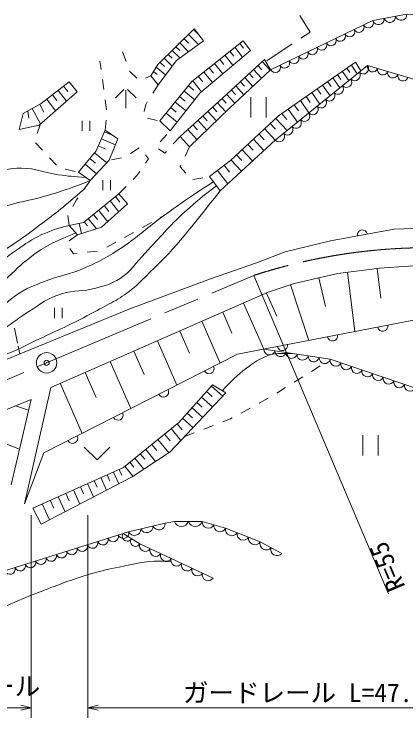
# Model space of a CAD drawing. Units: millimetres, scale not verified. Extents: x 40000 to 680000, y 20000 to 380000.
# Drawn here: x 436468 to 474841, y 234020 to 303020 of the extents above; entities that cross this region are included whole.
import ezdxf
from ezdxf.enums import TextEntityAlignment as Align

# ---------------------------------------------------------------- set-up
doc = ezdxf.new("R2010")
doc.units = ezdxf.units.MM
doc.header["$LTSCALE"] = 1000
doc.header["$PDMODE"] = 32
doc.header["$PDSIZE"] = 500
doc.linetypes.add('CHAIN', pattern=[18.5, 12, -1.5, 3.5, -1.5])
for name, color, linetype, lineweight in [('M-BGD', 7, 'Continuous', 13), ('M-BMK', 2, 'CHAIN', 13), ('M-STR-HTXT', 7, 'Continuous', 13), ('M-WORK', 1, 'Continuous', 13)]:
    doc.layers.add(name, color=color, linetype=linetype, lineweight=lineweight)
doc.styles.add('ＭＳ ゴシック', font='')
doc.styles.get('ＭＳ ゴシック').set_extended_font_data('MS Gothic')

msp = doc.modelspace()

# ---------------------------------------------------------------- linework, layer by layer
at = {"layer": 'M-BGD'}
msp.add_line((459944, 277396), (473122, 246183), dxfattribs=at)
msp.add_circle((439657, 268831), 1000, dxfattribs=at)
msp.add_point((439657, 268831), dxfattribs=at)
at = {"layer": 'M-BMK'}
msp.add_line((421749, 261271), (459944, 277396), dxfattribs=at)
msp.add_arc((477010, 225111), 55000, 32.55093, 108.07719, dxfattribs=at)
at = {"layer": 'M-STR-HTXT'}
for p, q in [((438140, 253887), (438140, 234020)), ((443688, 253887), (443688, 234020)), ((431767, 235020), (438140, 235020)), ((438140, 235020), (437140, 235270)), ((438140, 235020), (437140, 234770)), ((443688, 235020), (444688, 235270)), ((443688, 235020), (488295, 235020)), ((443688, 235020), (444688, 234770))]:
    msp.add_line(p, q, dxfattribs=at)
at = {"layer": 'M-WORK'}
for p, q in [((464451, 302871), (465459, 301257)), ((450546, 298062), (454101, 301579)), ((454101, 301579), (455008, 300407)), ((453546, 301030), (454517, 300048)), ((454036, 301515), (454522, 301025)), ((465459, 301257), (464546, 300649)), ((455008, 300407), (452361, 298478)), ((452694, 300187), (453537, 299334)), ((453120, 300608), (453541, 300182)), ((453874, 296398), (458903, 300407)), ((458903, 300407), (459622, 299461)), ((452323, 299821), (452690, 299450)), ((459622, 299461), (454668, 295264)), ((458093, 299761), (458852, 298809)), ((458569, 300140), (458948, 299664)), ((463713, 300096), (461215, 298434)), ((447095, 299324), (447437, 298384)), ((451568, 299073), (451949, 298687)), ((451953, 299454), (452686, 298714)), ((457111, 298978), (457894, 297997)), ((457602, 299370), (457993, 298879)), ((444990, 297595), (444881, 298418)), ((452361, 298478), (450584, 296096)), ((450761, 298275), (451210, 297885)), ((451182, 298691), (451945, 297920)), ((456100, 298172), (456906, 297160)), ((456605, 298575), (457009, 298069)), ((456899, 294810), (460983, 298554)), ((460780, 298368), (461545, 297529)), ((460983, 298554), (461588, 297570)), ((462376, 293039), (469902, 298320)), ((469902, 298320), (470443, 297470)), ((447779, 297444), (447800, 297386)), ((449865, 296965), (450546, 298062)), ((450130, 297391), (450473, 297093)), ((450393, 297815), (451307, 297065)), ((455578, 297756), (455994, 297235)), ((461588, 297570), (457580, 293789)), ((459927, 297590), (460705, 296737)), ((460354, 297979), (460743, 297553)), ((468605, 297411), (469244, 296500)), ((469045, 297719), (469354, 297279)), ((469485, 298028), (470082, 297178)), ((447800, 297386), (448490, 296751)), ((449346, 296750), (449865, 296965)), ((450584, 296096), (449865, 296965)), ((454518, 296912), (454947, 296374)), ((455056, 297340), (455888, 296297)), ((459061, 296799), (459852, 295932)), ((459494, 297194), (459890, 296761)), ((467671, 296755), (468355, 295780)), ((468138, 297083), (468466, 296616)), ((439135, 294252), (441858, 296370)), ((441858, 296370), (442652, 295387)), ((445251, 295612), (445120, 296603)), ((450584, 296096), (450048, 295251)), ((450735, 292541), (453874, 296398)), ((453981, 296483), (454838, 295408)), ((458620, 296397), (459022, 295956)), ((466679, 296059), (467411, 295015)), ((467175, 296407), (467523, 295911)), ((442652, 295387), (438908, 292134)), ((440782, 295533), (441604, 294476)), ((441311, 295944), (441722, 295416)), ((447232, 295636), (446409, 294812)), ((447409, 293812), (447409, 295562)), ((448409, 294812), (447586, 295636)), ((453110, 295460), (454155, 294610)), ((453535, 295982), (454057, 295557)), ((457732, 295586), (458141, 295138)), ((458180, 295995), (458984, 295114)), ((466152, 295689), (466522, 295162)), ((439665, 294664), (440534, 293547)), ((440224, 295099), (440658, 294540)), ((454668, 295264), (451756, 291558)), ((452678, 294929), (453209, 294496)), ((452739, 291028), (456899, 294810)), ((456827, 294760), (457244, 294302)), ((457284, 295177), (458102, 294281)), ((459668, 294883), (459668, 292883)), ((461168, 294883), (461168, 292883)), ((465066, 294927), (465459, 294367)), ((465625, 295319), (466408, 294204)), ((437358, 293269), (439135, 294252)), ((438978, 294165), (439390, 293420)), ((445512, 293629), (445382, 294620)), ((449360, 294166), (449203, 293468)), ((449513, 294407), (449360, 294166)), ((452246, 294397), (453308, 293533)), ((456370, 294342), (457204, 293428)), ((463913, 294117), (464330, 293523)), ((464507, 294534), (465344, 293342)), ((436980, 291718), (437358, 293269)), ((437800, 293513), (437914, 292807)), ((438233, 293753), (439057, 292263)), ((451366, 293317), (452447, 292437)), ((451806, 293857), (452347, 293417)), ((457580, 293789), (453647, 290007)), ((455431, 293485), (456288, 292547)), ((455900, 293914), (456329, 293444)), ((462700, 293266), (463169, 292688)), ((463319, 293700), (464213, 292426)), ((443144, 292562), (443144, 291562)), ((443894, 291562), (443894, 292562)), ((445403, 291640), (445500, 292635)), ((449522, 292829), (450495, 292598)), ((454467, 292606), (455347, 291642)), ((454949, 293045), (455389, 292564)), ((457662, 288652), (462376, 293039)), ((462113, 292794), (463211, 291614)), ((438908, 292134), (436980, 291718)), ((439057, 292263), (438740, 291315)), ((451756, 291558), (450735, 292541)), ((453973, 292154), (454424, 291659)), ((461561, 292281), (462075, 291729)), ((444521, 289623), (445403, 291640)), ((445330, 291472), (446005, 291177)), ((445403, 291640), (446613, 290782)), ((450760, 290494), (451443, 291224)), ((453478, 291702), (454381, 290713)), ((460459, 291255), (460971, 290704)), ((461010, 291767), (462036, 290664)), ((445035, 290797), (446384, 290207)), ((446613, 290782), (445781, 288690)), ((452739, 291028), (452062, 290292)), ((453647, 290007), (452739, 291028)), ((462036, 290664), (456666, 285690)), ((459909, 290743), (460933, 289642)), ((438556, 290396), (439242, 289667)), ((444725, 290090), (445433, 289780)), ((448726, 289895), (447878, 289365)), ((451222, 289379), (450603, 289817)), ((453647, 290007), (453222, 289102)), ((459359, 290232), (459870, 289682)), ((442781, 287530), (444521, 289623)), ((444353, 289421), (445541, 288433)), ((449637, 288813), (449342, 289215)), ((451385, 289557), (451222, 289379)), ((458262, 289211), (458772, 288663)), ((458810, 289721), (459832, 288622)), ((439927, 288939), (440612, 288211)), ((443887, 288860), (444447, 288394)), ((445781, 288690), (443916, 286698)), ((446989, 288938), (446010, 288737)), ((449350, 288401), (449637, 288813)), ((455595, 287089), (457662, 288652)), ((457714, 288701), (458734, 287605)), ((441476, 287802), (442455, 287598)), ((443421, 288299), (444542, 287367)), ((452797, 288197), (452731, 288058)), ((452731, 288058), (453281, 287414)), ((457056, 288194), (457557, 287530)), ((443916, 286698), (442781, 287530)), ((448137, 286818), (448504, 287190)), ((448504, 287190), (448777, 287581)), ((456666, 285690), (455595, 287089)), ((456392, 287692), (457395, 286365)), ((443300, 285833), (443880, 286648)), ((445163, 286745), (445163, 285745)), ((445913, 285745), (445913, 286745)), ((453983, 286803), (454968, 286978)), ((446733, 285394), (447435, 286106)), ((442579, 284819), (442721, 285018)), ((443254, 282595), (446733, 285394)), ((446402, 285127), (446831, 284594)), ((446733, 285394), (447590, 284410)), ((442216, 284156), (442579, 284819)), ((447590, 284410), (445044, 282116)), ((445869, 284698), (446726, 283632)), ((444739, 283790), (445648, 282660)), ((445304, 284244), (445758, 283679)), ((441724, 283259), (441735, 283279)), ((441867, 282293), (441724, 283259)), ((443726, 282975), (444541, 281961)), ((444232, 283382), (444640, 282875)), ((450790, 283073), (451156, 283277)), ((441867, 282293), (443254, 282595)), ((442674, 281385), (441867, 282293)), ((442844, 282506), (443063, 281505)), ((443326, 282654), (443647, 282254)), ((449042, 282102), (449916, 282588)), ((445044, 282116), (442674, 281385)), ((447292, 281132), (448167, 281617)), ((442674, 281385), (441867, 280795)), ((445543, 280163), (446418, 280648)), ((441929, 280053), (442290, 279522)), ((442290, 279522), (442645, 279563)), ((443639, 279676), (444633, 279790)), ((455719, 277076), (460299, 278676)), ((468161, 277591), (472245, 278101)), ((472023, 278074), (472386, 275168)), ((472245, 278101), (476046, 278385)), ((463914, 276595), (468161, 277591)), ((469118, 277710), (469844, 271900)), ((447791, 274122), (455719, 277076)), ((466311, 277157), (466965, 274368)), ((461361, 275744), (463914, 276595)), ((463532, 276467), (465344, 271032)), ((440054, 266420), (461361, 275744)), ((461204, 275675), (462190, 273421)), ((458950, 274688), (460922, 270180)), ((417746, 261831), (447791, 274122)), ((440414, 274221), (440414, 273221)), ((441164, 273221), (441164, 274221)), ((456906, 273794), (457800, 271750)), ((454862, 272900), (456651, 268812)), ((436804, 270763), (436499, 272232)), ((452688, 271948), (453640, 269775)), ((450514, 270997), (452417, 266649)), ((437021, 269716), (436865, 270469)), ((448202, 269985), (449214, 267673)), ((445890, 268973), (447914, 264349)), ((465593, 267990), (466440, 268521)), ((443430, 267897), (444507, 265437)), ((463897, 266929), (464745, 267460)), ((437502, 255018), (440054, 266420)), ((440971, 266821), (443123, 261901)), ((455910, 266674), (452614, 262987)), ((455799, 266550), (456907, 265560)), ((457208, 265880), (455910, 266674)), ((462202, 265868), (463050, 266399)), ((451763, 260094), (457208, 265880)), ((455316, 266010), (455856, 265527)), ((435115, 264004), (438140, 265252)), ((438140, 265252), (436174, 256857)), ((454833, 265470), (455913, 264504)), ((460468, 264873), (461344, 265356)), ((436590, 264613), (437890, 264187)), ((453892, 264417), (454945, 263475)), ((454362, 264943), (454889, 264472)), ((458717, 263907), (459592, 264390)), ((453433, 263903), (453946, 263444)), ((452614, 262987), (447168, 258563)), ((452974, 263390), (454000, 262472)), ((456919, 263041), (457668, 263329)), ((457668, 263329), (457841, 263424)), ((451865, 262379), (452814, 261211)), ((452449, 262853), (452923, 262269)), ((455052, 262323), (455986, 262682)), ((433525, 261706), (436995, 260365)), ((451209, 261846), (451742, 261190)), ((453185, 261606), (454119, 261964)), ((470635, 261739), (470635, 259739)), ((472135, 261739), (472135, 259739)), ((449959, 260830), (450441, 260237)), ((450553, 261313), (451619, 260001)), ((443347, 260569), (444597, 259319)), ((445847, 260569), (444597, 259319)), ((449365, 260348), (450330, 259161)), ((439388, 259993), (437502, 255018)), ((448019, 257655), (451763, 260094)), ((448291, 259475), (449164, 258401)), ((448828, 259912), (449265, 259375)), ((447805, 259081), (448200, 258595)), ((447168, 258563), (438319, 254592)), ((446193, 258125), (446710, 256972)), ((446769, 258384), (447028, 257807)), ((447319, 258686), (448109, 257714)), ((439113, 253004), (448019, 257655)), ((444966, 257575), (445516, 256348)), ((445579, 257850), (445854, 257237)), ((443662, 256989), (444247, 255685)), ((444314, 257282), (444607, 256630)), ((441537, 256036), (441868, 255299)), ((442275, 256367), (442897, 254980)), ((442968, 256678), (443279, 255985)), ((440016, 255353), (440368, 254569)), ((440800, 255705), (441462, 254230)), ((439232, 255001), (439935, 253433)), ((438319, 254592), (439113, 253004))]:
    msp.add_line(p, q, dxfattribs=at)
for points in [[(461588, 297570), (471607, 302381), (474940, 303019), (477889, 302944), (481822, 302225), (484053, 301582), (487154, 300297), (491352, 297687), (495332, 293650), (498698, 290587), (501439, 288734), (505901, 286428), (507887, 284906), (509210, 283090), (511130, 279214), (513937, 273901), (515185, 272313), (516131, 271708), (518132, 271625)], [(462036, 290664), (471088, 297993), (493806, 291242)], [(496782, 278298), (490883, 280567), (483849, 281815), (478460, 282098), (473695, 281928), (467456, 280794), (463031, 279716), (460299, 278676)], [(439388, 259993), (458362, 269687), (476952, 273270), (479959, 273156), (495104, 270547)], [(460922, 270180), (467435, 269182), (477816, 265665), (491738, 260564)], [(429471, 246890), (433541, 247807), (447684, 252269), (451277, 253101), (452175, 253290), (454898, 253290), (457167, 252610), (460570, 251286), (462688, 250152)], [(447142, 252098), (448772, 251084), (455957, 247731)]]:
    msp.add_lwpolyline(points, dxfattribs=at)
for centre, radius, start, end in [((474371, 302982), 570, 197.87733, 3.80328), ((471149, 302167), 505, 206.23934, 25.06029), ((472149, 302556), 570, 197.87733, 3.80328), ((473260, 302769), 570, 197.87733, 3.80328), ((470239, 301730), 505, 206.23934, 25.06029), ((468417, 300855), 505, 206.23934, 25.06029), ((469328, 301293), 505, 206.23934, 25.06029), ((466595, 299981), 505, 206.23934, 25.06029), ((467506, 300418), 505, 206.23934, 25.06029), ((465685, 299543), 505, 206.23934, 25.06029), ((463863, 298669), 505, 206.23934, 25.06029), ((464774, 299106), 505, 206.23934, 25.06029), ((462952, 298231), 505, 206.23934, 25.06029), ((462042, 297794), 505, 206.23934, 25.06029), ((470657, 297683), 530, 222.2671, 35.72848), ((471586, 297861), 515, 165.16846, 341.73516), ((472574, 297567), 515, 165.16846, 341.73516), ((473561, 297274), 515, 165.16846, 341.73516), ((469834, 297017), 530, 222.2671, 35.72848), ((474549, 296980), 515, 165.16846, 341.73516), ((469011, 296350), 530, 222.2671, 35.72848), ((467366, 295018), 530, 222.2671, 35.72848), ((468189, 295684), 530, 222.2671, 35.72848), ((466543, 294352), 530, 222.2671, 35.72848), ((465720, 293685), 530, 222.2671, 35.72848), ((464897, 293019), 530, 222.2671, 35.72848), ((464074, 292353), 530, 222.2671, 35.72848), ((463252, 291687), 530, 222.2671, 35.72848), ((462429, 291020), 530, 222.2671, 35.72848), ((470576, 281361), 500, 10.30485, 190.30485), ((472567, 272425), 500, 190.90966, 10.90966), ((467657, 271478), 500, 190.90966, 10.90966), ((462748, 270532), 500, 190.90966, 10.90966), ((461473, 270148), 552, 176.64197, 345.92741), ((462558, 269982), 552, 176.64197, 345.92741), ((463644, 269815), 552, 176.64197, 345.92741), ((464729, 269649), 552, 176.64197, 345.92741), ((465815, 269482), 552, 176.64197, 345.92741), ((466900, 269316), 552, 176.64197, 345.92741), ((467970, 269054), 550, 166.52902, 336.03844), ((455554, 268252), 500, 207.06152, 27.06152), ((469008, 268702), 550, 166.52902, 336.03844), ((470046, 268350), 550, 166.52902, 336.03844), ((471085, 267999), 550, 166.52902, 336.03844), ((472123, 267647), 550, 166.52902, 336.03844), ((473161, 267295), 550, 166.52902, 336.03844), ((474199, 266943), 550, 166.52902, 336.03844), ((475237, 266592), 550, 166.52902, 336.03844), ((451102, 265977), 500, 207.06152, 27.06152), ((446649, 263703), 500, 207.06152, 27.06152), ((442196, 261428), 500, 207.06152, 27.06152), ((452856, 253504), 713, 197.40177, 342.59823), ((454217, 253504), 713, 197.40177, 342.59823), ((455494, 253217), 601, 172.95297, 333.64854), ((448254, 252532), 628, 204.7794, 1.29791), ((449452, 252810), 628, 204.7794, 1.29791), ((450649, 253087), 628, 204.7794, 1.29791), ((456628, 252876), 601, 172.95297, 333.64854), ((457778, 252501), 620, 169.94164, 327.55735), ((446160, 251820), 530, 200.81081, 14.211), ((447170, 252139), 530, 200.81081, 14.211), ((447539, 251828), 480, 145.75751, 330.47667), ((458912, 252060), 620, 169.94164, 327.55735), ((444139, 251183), 530, 200.81081, 14.211), ((445150, 251502), 530, 200.81081, 14.211), ((448354, 251321), 480, 145.75751, 330.47667), ((460047, 251619), 620, 169.94164, 327.55735), ((461152, 251100), 611, 162.26748, 321.37534), ((442119, 250545), 530, 200.81081, 14.211), ((443129, 250864), 530, 200.81081, 14.211), ((449315, 250909), 571, 162.10416, 327.86205), ((450341, 250430), 571, 162.10416, 327.86205), ((462211, 250533), 611, 162.26748, 321.37534), ((440098, 249908), 530, 200.81081, 14.211), ((441109, 250227), 530, 200.81081, 14.211), ((451368, 249951), 571, 162.10416, 327.86205), ((438078, 249270), 530, 200.81081, 14.211), ((439088, 249589), 530, 200.81081, 14.211), ((452394, 249472), 571, 162.10416, 327.86205), ((453420, 248993), 571, 162.10416, 327.86205), ((436057, 248633), 530, 200.81081, 14.211), ((437068, 248952), 530, 200.81081, 14.211), ((454447, 248514), 571, 162.10416, 327.86205), ((455473, 248035), 571, 162.10416, 327.86205)]:
    msp.add_arc(centre, radius, start, end, dxfattribs=at)
for points, knots in [([(419885, 288477), (421095, 287732), (421550, 287388), (422759, 287078), (423583, 286867), (424066, 286815), (424915, 286775), (426996, 286679), (428176, 286631), (430247, 286851), (431708, 287006), (432500, 287277), (433953, 287494), (435220, 287683), (435925, 287916), (437205, 287910), (438631, 287903), (439384, 287452), (440798, 287267), (441855, 287129), (442218, 287092), (443515, 286993)], [0, 0, 0, 0, 1, 1, 1, 2, 2, 2, 3, 3, 3, 4, 4, 4, 5, 5, 5, 6, 6, 6, 7, 7, 7, 7]), ([(363455, 275989), (365783, 275293), (367072, 274798), (369468, 274401), (370864, 274169), (371658, 274104), (373070, 274013), (375711, 273843), (377206, 274007), (379839, 273748), (381582, 273577), (382828, 273985), (384254, 272970), (385541, 272054), (385795, 271046), (386756, 269793), (387444, 268898), (387672, 268261), (388482, 267475), (389658, 266332), (390433, 265779), (391885, 265017), (393581, 264127), (394664, 263868), (396537, 263466), (398171, 263116), (399103, 262945), (400772, 262861), (404151, 262692), (406052, 262824), (409432, 262975), (411471, 263066), (412650, 262927), (414641, 263375), (415590, 263589), (416093, 263843), (416960, 264283), (418255, 264938), (418819, 265590), (420105, 266262), (422553, 267540), (424046, 268021), (426660, 268909), (427696, 269260), (428396, 269096), (429380, 269574), (430522, 270128), (431114, 270554), (432103, 271351), (432973, 272053), (433349, 272572), (434182, 273317), (435239, 274262), (435776, 274875), (436966, 275645), (438009, 276321), (438706, 276508), (439865, 276956), (441132, 277446), (441920, 277505), (443168, 278040), (444797, 278740), (445682, 279226), (447154, 280215), (448623, 281202), (449323, 281924), (450747, 282975), (452744, 284451), (453442, 284895), (455981, 286585)], [0, 0, 0, 0, 1, 1, 1, 2, 2, 2, 3, 3, 3, 4, 4, 4, 5, 5, 5, 6, 6, 6, 7, 7, 7, 8, 8, 8, 9, 9, 9, 10, 10, 10, 11, 11, 11, 12, 12, 12, 13, 13, 13, 14, 14, 14, 15, 15, 15, 16, 16, 16, 17, 17, 17, 18, 18, 18, 19, 19, 19, 20, 20, 20, 21, 21, 21, 22, 22, 22, 23, 23, 23, 23]), ([(415801, 285662), (416558, 284331), (416803, 283839), (417691, 282864), (418388, 282098), (418835, 281715), (419658, 281086), (420175, 280691), (420451, 280418), (421057, 280179), (421938, 279832), (422492, 279749), (423439, 279725), (424740, 279693), (425457, 280033), (426692, 280444), (428324, 280987), (429187, 281439), (430738, 282183), (431411, 282506), (431757, 282752), (432440, 283053), (433688, 283603), (434423, 283834), (435730, 284225), (437410, 284728), (438404, 284821), (440079, 285338), (441598, 285807), (442116, 286001), (443916, 286698)], [0, 0, 0, 0, 1, 1, 1, 2, 2, 2, 3, 3, 3, 4, 4, 4, 5, 5, 5, 6, 6, 6, 7, 7, 7, 8, 8, 8, 9, 9, 9, 10, 10, 10, 10]), ([(369623, 273116), (372594, 272546), (374223, 272013), (377224, 271641), (379000, 271421), (380046, 271765), (381800, 271414), (382939, 271186), (383675, 271158), (384627, 270492), (385659, 269770), (385767, 268890), (386442, 267826), (387161, 266694), (387270, 265843), (388201, 264876), (389253, 263783), (390185, 263541), (391604, 263005), (393732, 262200), (395019, 262004), (397262, 261629), (398793, 261373), (399664, 261300), (401214, 261204), (402747, 261109), (403612, 261092), (405147, 261166), (406885, 261250), (407852, 261423), (409571, 261695), (412033, 262084), (413432, 262270), (415820, 262981), (418696, 263837), (420144, 264777), (422901, 265959), (425729, 267171), (427320, 267834), (430124, 269098), (431311, 269633), (432043, 269812), (433150, 270497), (435087, 271696), (435987, 272647), (437914, 273862), (439122, 274624), (439762, 275189), (441129, 275602), (442392, 275984), (443193, 275789), (444461, 276150), (445424, 276425), (446004, 276551), (446844, 277096), (447992, 277841), (448347, 278611), (449302, 279592), (450832, 281163), (451566, 282170), (453197, 283638), (454359, 284684), (454788, 285042), (456284, 286189)], [0, 0, 0, 0, 1, 1, 1, 2, 2, 2, 3, 3, 3, 4, 4, 4, 5, 5, 5, 6, 6, 6, 7, 7, 7, 8, 8, 8, 9, 9, 9, 10, 10, 10, 11, 11, 11, 12, 12, 12, 13, 13, 13, 14, 14, 14, 15, 15, 15, 16, 16, 16, 17, 17, 17, 18, 18, 18, 19, 19, 19, 20, 20, 20, 21, 21, 21, 21]), ([(412797, 271177), (413897, 271911), (414173, 272095), (415053, 272685), (415533, 273006), (415760, 273258), (416280, 273509), (416992, 273852), (417476, 273806), (418247, 273979), (418922, 274131), (419293, 274271), (419982, 274336), (420877, 274421), (421388, 274281), (422285, 274353), (423874, 274481), (424770, 274623), (426310, 275038), (427921, 275472), (428741, 275981), (430230, 276731), (432000, 277623), (432935, 278234), (434609, 279295), (436359, 280403), (437311, 281072), (438970, 282314), (440715, 283619), (441281, 284107), (443300, 285833)], [0, 0, 0, 0, 1, 1, 1, 2, 2, 2, 3, 3, 3, 4, 4, 4, 5, 5, 5, 6, 6, 6, 7, 7, 7, 8, 8, 8, 9, 9, 9, 10, 10, 10, 10]), ([(456666, 285690), (453516, 281782), (452700, 280524), (449709, 277637), (449040, 276991), (448702, 276584), (447969, 276011), (446667, 274991), (445792, 274620), (444339, 273830), (442278, 272710), (441074, 272175), (438950, 271178), (437586, 270538), (436862, 270071), (435433, 269590), (434859, 269396), (434493, 269447), (433921, 269250), (432927, 268907), (432430, 268564), (431463, 268153), (430139, 267592), (429386, 267306), (428059, 266754), (426238, 265995), (425198, 265615), (423408, 264787), (421769, 264030), (421229, 263753), (419269, 262731)], [0, 0, 0, 0, 1, 1, 1, 2, 2, 2, 3, 3, 3, 4, 4, 4, 5, 5, 5, 6, 6, 6, 7, 7, 7, 8, 8, 8, 9, 9, 9, 10, 10, 10, 10]), ([(414293, 271142), (415123, 271367), (415405, 271410), (416129, 271516), (417577, 271729), (418413, 271481), (419877, 271516), (420974, 271542), (421600, 271465), (422684, 271634), (423645, 271783), (424174, 271949), (425091, 272272), (426516, 272775), (427295, 273142), (428596, 273911), (430803, 275215), (431874, 276205), (433928, 277740), (435024, 278559), (435565, 279119), (436701, 279883), (437647, 280518), (438161, 280919), (439197, 281395), (440197, 281855), (440623, 281970), (441867, 282293)], [0, 0, 0, 0, 1, 1, 1, 2, 2, 2, 3, 3, 3, 4, 4, 4, 5, 5, 5, 6, 6, 6, 7, 7, 7, 8, 8, 8, 9, 9, 9, 9]), ([(414902, 270754), (417129, 270164), (417851, 269924), (419793, 269754), (421147, 269636), (421914, 269616), (423272, 269679), (424553, 269738), (425272, 269855), (426524, 270133), (427622, 270376), (428262, 270494), (429275, 270983), (430310, 271483), (430773, 271985), (431620, 272761), (433407, 274398), (434175, 275551), (435903, 277251), (436813, 278147), (437330, 278653), (438361, 279407), (439836, 280487), (440563, 280732), (442517, 281562)], [0, 0, 0, 0, 1, 1, 1, 2, 2, 2, 3, 3, 3, 4, 4, 4, 5, 5, 5, 6, 6, 6, 7, 7, 7, 8, 8, 8, 8]), ([(456858, 266095), (457890, 267175), (458205, 267561), (459232, 268303), (459875, 268766), (460218, 269076), (460947, 269387), (462016, 269843), (462630, 269757), (463905, 269723)], [0, 0, 0, 0, 1, 1, 1, 2, 2, 2, 3, 3, 3, 3]), ([(425412, 240440), (429367, 242210), (430375, 242668), (433576, 244051), (435860, 245037), (437109, 245668), (439437, 246547), (441238, 247226), (442243, 247628), (444089, 248173), (445123, 248478), (445718, 248594), (446774, 248815), (448304, 249137), (449174, 249398), (450738, 249376), (451165, 249371), (451329, 249379), (451830, 249326)], [0, 0, 0, 0, 1, 1, 1, 2, 2, 2, 3, 3, 3, 4, 4, 4, 5, 5, 5, 6, 6, 6, 6])]:
    msp.add_open_spline(points, degree=3, knots=knots, dxfattribs=at)

# ---------------------------------------------------------------- texts
at = {"layer": 'M-BGD', "style": 'ＭＳ ゴシック'}
msp.add_text('R=55', height=1833, rotation=112.889, dxfattribs=at).set_placement((473122, 246183), align=Align.TOP_LEFT)
at = {"layer": 'M-STR-HTXT', "style": 'ＭＳ ゴシック'}
for s, p in [('ガードレール', (424030, 235662)), ('ガードレール L=47.0', (453008, 235020))]:
    msp.add_text(s, height=1833, dxfattribs=at).set_placement(p, align=Align.BOTTOM_LEFT)

doc.saveas('drawing.dxf')
